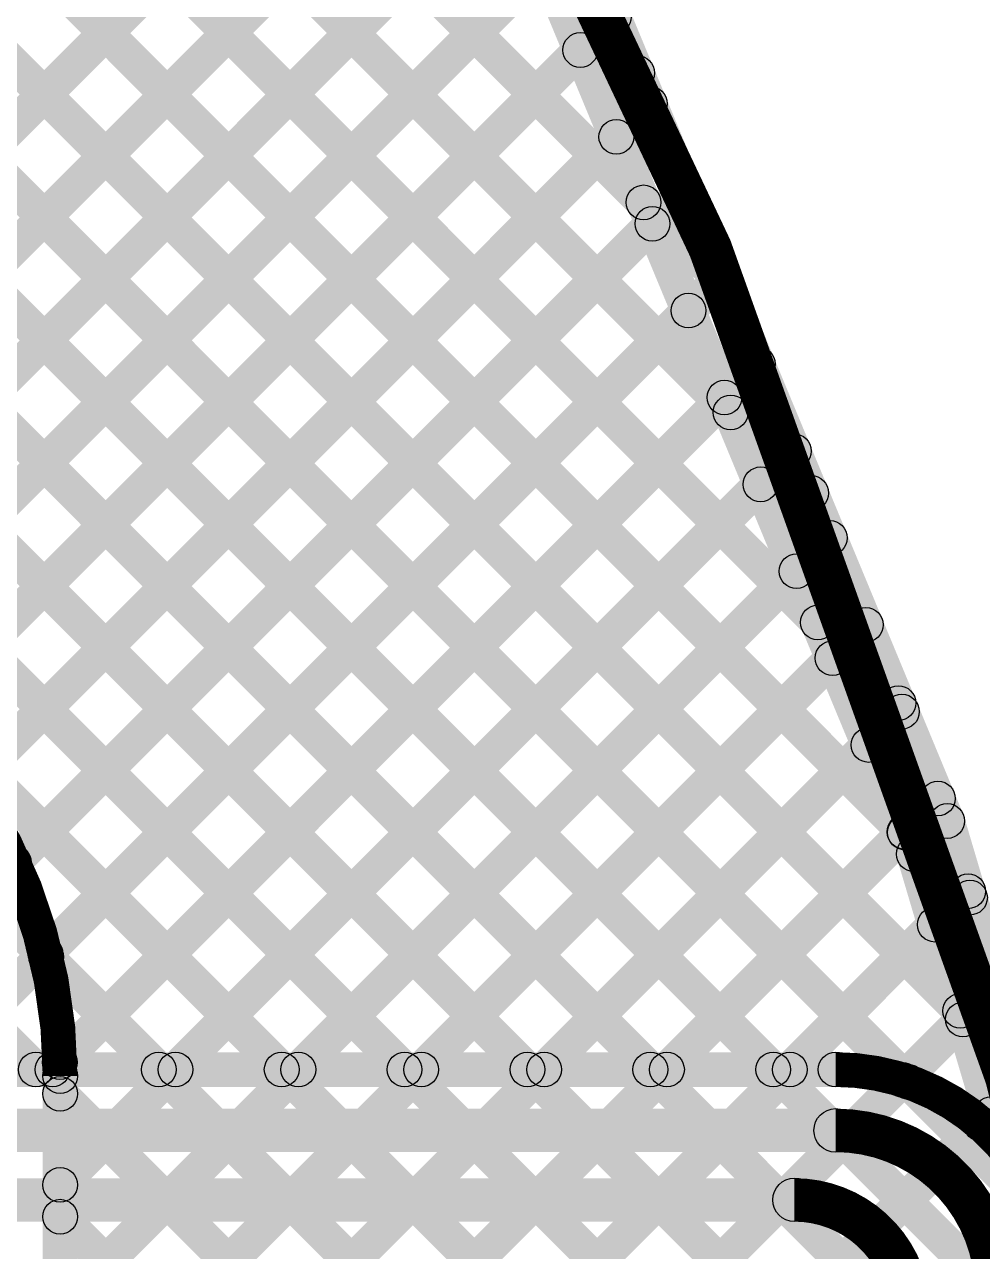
# Model space of a CAD drawing. Header units: millimetres. Extents: x -2.17 to 2.17, y -2.17 to 2.17.
# Drawn here: x 1.7663 to 1.9868, y 0.5495 to 0.8319 of the extents above; entities that cross this region are included whole.
import ezdxf

# ---------------------------------------------------------------- set-up
doc = ezdxf.new("R2010")
doc.units = ezdxf.units.MM
doc.header["$MEASUREMENT"] = 0
for name, color, linetype in [('BottomLayer', 5, 'Continuous'), ('Mechanical2', 216, 'Continuous'), ('TopLayer', 1, 'Continuous')]:
    doc.layers.add(name, color=color, linetype=linetype)

msp = doc.modelspace()

# ---------------------------------------------------------------- hatches: boundary and pattern name
at = {"layer": 'BottomLayer'}
for points in [[(0.32357, 2.03109), (0.32923, 2.03674), (1.77176, 0.59422), (1.7661, 0.58856)], [(0.35682, 2.02613), (0.36247, 2.03178), (1.80004, 0.59422), (1.79438, 0.58856)], [(0.39006, 2.02117), (0.39572, 2.02682), (1.82833, 0.59422), (1.82267, 0.58856)], [(0.42331, 2.01621), (0.42896, 2.02187), (1.85661, 0.59422), (1.85095, 0.58856)], [(0.45964, 2.00816), (0.4653, 2.01382), (1.88489, 0.59422), (1.87924, 0.58856)], [(0.49722, 1.99886), (0.50288, 2.00452), (1.91318, 0.59422), (1.90752, 0.58856)], [(0.5348, 1.98957), (0.54046, 1.99522), (1.94146, 0.59422), (1.93581, 0.58856)], [(0.57238, 1.98027), (0.57804, 1.98593), (1.97258, 0.59139), (1.96692, 0.58573)], [(0.60996, 1.97097), (0.61562, 1.97663), (1.99868, 0.59357), (1.99302, 0.58792)], [(0.65239, 1.95683), (0.65804, 1.96249), (1.98675, 0.63378), (1.9811, 0.62812)], [(0.69734, 1.94016), (0.703, 1.94582), (1.97027, 0.67855), (1.96461, 0.67289)], [(0.7423, 1.92349), (0.74796, 1.92915), (1.95021, 0.72689), (1.94456, 0.72123)], [(0.78926, 1.90481), (0.79492, 1.91047), (1.93016, 0.77523), (1.9245, 0.76957)], [(0.84093, 1.88143), (0.84659, 1.88708), (1.9101, 0.82357), (1.90445, 0.81791)], [(1.858, 0.92908), (1.86539, 0.93214), (1.98239, 0.65013), (1.975, 0.64706)], [(1.54932, 0.58856), (1.54366, 0.59422), (1.86591, 0.91646), (1.87156, 0.91081)], [(1.5776, 0.58856), (1.57194, 0.59422), (1.8742, 0.89647), (1.87986, 0.89082)], [(1.60589, 0.58856), (1.60023, 0.59422), (1.88249, 0.87648), (1.88815, 0.87083)], [(1.63417, 0.58856), (1.62851, 0.59422), (1.89079, 0.85649), (1.89644, 0.85084)], [(1.66245, 0.58856), (1.6568, 0.59422), (1.89908, 0.8365), (1.90474, 0.83084)], [(1.69074, 0.58856), (1.68508, 0.59422), (1.90737, 0.81651), (1.91303, 0.81085)], [(1.71902, 0.58856), (1.71337, 0.59422), (1.91567, 0.79652), (1.92133, 0.79086)], [(1.74731, 0.58856), (1.74165, 0.59422), (1.92396, 0.77653), (1.92962, 0.77087)], [(1.77559, 0.58856), (1.76993, 0.59422), (1.93226, 0.75654), (1.93791, 0.75088)], [(1.80388, 0.58856), (1.79822, 0.59422), (1.94055, 0.73655), (1.94621, 0.73089)], [(1.83216, 0.58856), (1.8265, 0.59422), (1.94884, 0.71656), (1.9545, 0.7109)], [(1.86044, 0.58856), (1.85479, 0.59422), (1.95714, 0.69657), (1.96279, 0.69091)], [(1.88873, 0.58856), (1.88307, 0.59422), (1.96543, 0.67658), (1.97109, 0.67092)], [(1.91701, 0.58856), (1.91136, 0.59422), (1.97372, 0.65658), (1.97938, 0.65093)], [(1.97486, 0.64746), (1.98253, 0.64973), (2.03353, 0.47775), (2.02586, 0.47547)], [(1.9453, 0.58856), (1.93964, 0.59422), (1.98066, 0.63524), (1.98632, 0.62958)], [(1.97121, 0.58619), (1.96555, 0.59184), (1.98713, 0.61343), (1.99279, 0.60777)], [(0.266, 0.58739), (0.266, 0.59539), (1.953, 0.59539), (1.953, 0.58739)], [(1.98932, 0.57602), (1.98367, 0.58168), (1.9936, 0.59161), (1.99926, 0.58595)], [(0.266, 0.57239), (0.266, 0.58239), (1.953, 0.58239), (1.953, 0.57239)], [(0.307, 0.55639), (0.307, 0.56639), (1.94351, 0.56639), (1.94351, 0.55639)]]:
    msp.add_hatch(color=5, dxfattribs=at).paths.add_polyline_path(points)
h = msp.add_hatch(color=5, dxfattribs=at)
edge = h.paths.add_edge_path()
edge.add_arc((1.90191, 0.83367), 0.004, 0, 360)
h = msp.add_hatch(color=5, dxfattribs=at)
edge = h.paths.add_edge_path()
edge.add_arc((1.90728, 0.82074), 0.004, 0, 360)
h = msp.add_hatch(color=5, dxfattribs=at)
edge = h.paths.add_edge_path()
edge.add_arc((1.9102, 0.81368), 0.004, 0, 360)
h = msp.add_hatch(color=5, dxfattribs=at)
edge = h.paths.add_edge_path()
edge.add_arc((1.9185, 0.79369), 0.004, 0, 360)
h = msp.add_hatch(color=5, dxfattribs=at)
edge = h.paths.add_edge_path()
edge.add_arc((1.92679, 0.7737), 0.004, 0, 360)
h = msp.add_hatch(color=5, dxfattribs=at)
edge = h.paths.add_edge_path()
edge.add_arc((1.92733, 0.7724), 0.004, 0, 360)
h = msp.add_hatch(color=5, dxfattribs=at)
edge = h.paths.add_edge_path()
edge.add_arc((1.93508, 0.75371), 0.004, 0, 360)
h = msp.add_hatch(color=5, dxfattribs=at)
edge = h.paths.add_edge_path()
edge.add_arc((1.94338, 0.73372), 0.004, 0, 360)
h = msp.add_hatch(color=5, dxfattribs=at)
edge = h.paths.add_edge_path()
edge.add_arc((1.94738, 0.72406), 0.004, 0, 360)
h = msp.add_hatch(color=5, dxfattribs=at)
edge = h.paths.add_edge_path()
edge.add_arc((1.95167, 0.71373), 0.004, 0, 360)
h = msp.add_hatch(color=5, dxfattribs=at)
edge = h.paths.add_edge_path()
edge.add_arc((1.95996, 0.69374), 0.004, 0, 360)
h = msp.add_hatch(color=5, dxfattribs=at)
edge = h.paths.add_edge_path()
edge.add_arc((1.96744, 0.67572), 0.004, 0, 360)
h = msp.add_hatch(color=5, dxfattribs=at)
edge = h.paths.add_edge_path()
edge.add_arc((1.96826, 0.67375), 0.004, 0, 360)
h = msp.add_hatch(color=5, dxfattribs=at)
edge = h.paths.add_edge_path()
edge.add_arc((1.97655, 0.65376), 0.004, 0, 360)
h = msp.add_hatch(color=5, dxfattribs=at)
edge = h.paths.add_edge_path()
edge.add_arc((1.97869, 0.64859), 0.004, 0, 360)
h = msp.add_hatch(color=5, dxfattribs=at)
edge = h.paths.add_edge_path()
edge.add_arc((1.97869, 0.64859), 0.004, 0, 360)
h = msp.add_hatch(color=5, dxfattribs=at)
edge = h.paths.add_edge_path()
edge.add_arc((1.98349, 0.63241), 0.004, 0, 360)
h = msp.add_hatch(color=5, dxfattribs=at)
edge = h.paths.add_edge_path()
edge.add_arc((1.98392, 0.63095), 0.004, 0, 360)
h = msp.add_hatch(color=5, dxfattribs=at)
edge = h.paths.add_edge_path()
edge.add_arc((1.98996, 0.6106), 0.004, 0, 360)
h = msp.add_hatch(color=5, dxfattribs=at)
edge = h.paths.add_edge_path()
edge.add_arc((1.76893, 0.59139), 0.004, 0, 360)
h = msp.add_hatch(color=5, dxfattribs=at)
edge = h.paths.add_edge_path()
edge.add_arc((1.77276, 0.59139), 0.004, 0, 360)
h = msp.add_hatch(color=5, dxfattribs=at)
edge = h.paths.add_edge_path()
edge.add_arc((1.79721, 0.59139), 0.004, 0, 360)
h = msp.add_hatch(color=5, dxfattribs=at)
edge = h.paths.add_edge_path()
edge.add_arc((1.80105, 0.59139), 0.004, 0, 360)
h = msp.add_hatch(color=5, dxfattribs=at)
edge = h.paths.add_edge_path()
edge.add_arc((1.8255, 0.59139), 0.004, 0, 360)
h = msp.add_hatch(color=5, dxfattribs=at)
edge = h.paths.add_edge_path()
edge.add_arc((1.82933, 0.59139), 0.004, 0, 360)
h = msp.add_hatch(color=5, dxfattribs=at)
edge = h.paths.add_edge_path()
edge.add_arc((1.85378, 0.59139), 0.004, 0, 360)
h = msp.add_hatch(color=5, dxfattribs=at)
edge = h.paths.add_edge_path()
edge.add_arc((1.85762, 0.59139), 0.004, 0, 360)
h = msp.add_hatch(color=5, dxfattribs=at)
edge = h.paths.add_edge_path()
edge.add_arc((1.88207, 0.59139), 0.004, 0, 360)
h = msp.add_hatch(color=5, dxfattribs=at)
edge = h.paths.add_edge_path()
edge.add_arc((1.8859, 0.59139), 0.004, 0, 360)
h = msp.add_hatch(color=5, dxfattribs=at)
edge = h.paths.add_edge_path()
edge.add_arc((1.91035, 0.59139), 0.004, 0, 360)
h = msp.add_hatch(color=5, dxfattribs=at)
edge = h.paths.add_edge_path()
edge.add_arc((1.91418, 0.59139), 0.004, 0, 360)
h = msp.add_hatch(color=5, dxfattribs=at)
edge = h.paths.add_edge_path()
edge.add_arc((1.93863, 0.59139), 0.004, 0, 360)
h = msp.add_hatch(color=5, dxfattribs=at)
edge = h.paths.add_edge_path()
edge.add_arc((1.94247, 0.59139), 0.004, 0, 360)
h = msp.add_hatch(color=5, dxfattribs=at)
edge = h.paths.add_edge_path()
edge.add_arc((1.953, 0.59139), 0.004, 0, 360)
h = msp.add_hatch(color=5, dxfattribs=at)
edge = h.paths.add_edge_path()
edge.add_arc((1.953, 0.59139), 0.004, 0, 360)
h = msp.add_hatch(color=5, dxfattribs=at)
edge = h.paths.add_edge_path()
edge.add_arc((1.96838, 0.58902), 0.004, 0, 360)
h = msp.add_hatch(color=5, dxfattribs=at)
edge = h.paths.add_edge_path()
edge.add_arc((1.96975, 0.58856), 0.004, 0, 360)
h = msp.add_hatch(color=5, dxfattribs=at)
edge = h.paths.add_edge_path()
edge.add_arc((1.953, 0.57739), 0.005, 0, 360)
h = msp.add_hatch(color=5, dxfattribs=at)
edge = h.paths.add_edge_path()
edge.add_arc((1.953, 0.57739), 0.005, 0, 360)
h = msp.add_hatch(color=5, dxfattribs=at)
edge = h.paths.add_edge_path()
edge.add_arc((1.9865, 0.57885), 0.004, 0, 360)
h = msp.add_hatch(color=5, dxfattribs=at)
edge = h.paths.add_edge_path()
edge.add_arc((1.94351, 0.56139), 0.005, 0, 360)
h = msp.add_hatch(color=5, dxfattribs=at)
edge = h.paths.add_edge_path()
edge.add_arc((1.94351, 0.56139), 0.005, 0, 360)
at = {"layer": 'TopLayer'}
for points in [[(0.75893, 1.90686), (0.76459, 1.91251), (1.93167, 0.74543), (1.92601, 0.73978)], [(0.80952, 1.88455), (0.81518, 1.89021), (1.91161, 0.79377), (1.90596, 0.78812)], [(1.31061, 1.3269), (1.31626, 1.33256), (1.95172, 0.6971), (1.94606, 0.69144)], [(1.45738, 1.15184), (1.46304, 1.15749), (1.97178, 0.64876), (1.96612, 0.6431)], [(1.59392, 0.98702), (1.59957, 0.99268), (1.98453, 0.60772), (1.97887, 0.60206)], [(1.59667, 0.95598), (1.60233, 0.96164), (1.99645, 0.56751), (1.9908, 0.56185)], [(1.85031, 0.92147), (1.85769, 0.92453), (1.97469, 0.64251), (1.96731, 0.63945)], [(1.70033, 0.73957), (1.69467, 0.74523), (1.85824, 0.9088), (1.86389, 0.90314)], [(1.70033, 0.71129), (1.69467, 0.71694), (1.86653, 0.8888), (1.87219, 0.88315)], [(1.71092, 0.69359), (1.70526, 0.69925), (1.87482, 0.86881), (1.88048, 0.86316)], [(1.66881, 0.85556), (1.67447, 0.86122), (2.00838, 0.5273), (2.00272, 0.52165)], [(1.72856, 0.68295), (1.7229, 0.68861), (1.88312, 0.84882), (1.88878, 0.84317)], [(1.74371, 0.66981), (1.73805, 0.67547), (1.89141, 0.82883), (1.89707, 0.82318)], [(1.69248, 0.80361), (1.69813, 0.80926), (2.0203, 0.4871), (2.01464, 0.48144)], [(1.75645, 0.65427), (1.75079, 0.65993), (1.89971, 0.80884), (1.90536, 0.80318)], [(1.76667, 0.63621), (1.76101, 0.64186), (1.908, 0.78885), (1.91366, 0.78319)], [(1.69467, 0.77313), (1.70033, 0.77878), (2.02851, 0.4506), (2.02285, 0.44495)], [(1.77394, 0.6152), (1.76829, 0.62085), (1.91629, 0.76886), (1.92195, 0.7632)], [(1.69467, 0.74484), (1.70033, 0.7505), (2.03444, 0.41639), (2.02878, 0.41073)], [(1.77729, 0.59025), (1.77163, 0.59591), (1.92459, 0.74887), (1.93024, 0.74321)], [(1.77733, 0.56201), (1.77167, 0.56767), (1.93288, 0.72888), (1.93854, 0.72322)], [(1.69467, 0.71656), (1.70033, 0.72222), (2.04037, 0.38217), (2.03472, 0.37651)], [(1.77733, 0.53373), (1.77167, 0.53939), (1.94117, 0.70889), (1.94683, 0.70323)], [(1.77733, 0.50545), (1.77167, 0.5111), (1.94947, 0.6889), (1.95512, 0.68324)], [(1.78433, 0.48417), (1.77868, 0.48982), (1.95776, 0.66891), (1.96342, 0.66325)], [(1.8005, 0.47205), (1.79485, 0.47771), (1.96605, 0.64892), (1.97171, 0.64326)], [(1.96717, 0.63984), (1.97483, 0.64212), (2.02583, 0.47014), (2.01817, 0.46786)], [(1.81405, 0.45731), (1.80839, 0.46297), (1.97299, 0.62757), (1.97865, 0.62191)], [(1.76846, 0.61449), (1.77411, 0.62015), (2.0463, 0.34795), (2.04065, 0.3423)], [(1.8249, 0.43988), (1.81924, 0.44553), (1.97946, 0.60575), (1.98511, 0.60009)], [(1.7785, 0.49439), (1.7705, 0.49439), (1.7705, 0.58988), (1.7785, 0.58988)], [(1.77167, 0.58299), (1.77733, 0.58865), (2.05224, 0.31374), (2.04658, 0.30808)], [(1.83265, 0.41935), (1.827, 0.42501), (1.98593, 0.58394), (1.99158, 0.57828)], [(1.83628, 0.39469), (1.83062, 0.40034), (1.9924, 0.56212), (1.99805, 0.55646)], [(1.77167, 0.55471), (1.77733, 0.56036), (2.05761, 0.28008), (2.05195, 0.27442)]]:
    msp.add_hatch(color=1, dxfattribs=at).paths.add_polyline_path(points)
h = msp.add_hatch(color=1, dxfattribs=at)
edge = h.paths.add_edge_path()
edge.add_arc((1.89424, 0.826), 0.004, 0, 360)
h = msp.add_hatch(color=1, dxfattribs=at)
edge = h.paths.add_edge_path()
edge.add_arc((1.90253, 0.80601), 0.004, 0, 360)
h = msp.add_hatch(color=1, dxfattribs=at)
edge = h.paths.add_edge_path()
edge.add_arc((1.90879, 0.79094), 0.004, 0, 360)
h = msp.add_hatch(color=1, dxfattribs=at)
edge = h.paths.add_edge_path()
edge.add_arc((1.91083, 0.78602), 0.004, 0, 360)
h = msp.add_hatch(color=1, dxfattribs=at)
edge = h.paths.add_edge_path()
edge.add_arc((1.91912, 0.76603), 0.004, 0, 360)
h = msp.add_hatch(color=1, dxfattribs=at)
edge = h.paths.add_edge_path()
edge.add_arc((1.92741, 0.74604), 0.004, 0, 360)
h = msp.add_hatch(color=1, dxfattribs=at)
edge = h.paths.add_edge_path()
edge.add_arc((1.92884, 0.74261), 0.004, 0, 360)
h = msp.add_hatch(color=1, dxfattribs=at)
edge = h.paths.add_edge_path()
edge.add_arc((1.93571, 0.72605), 0.004, 0, 360)
h = msp.add_hatch(color=1, dxfattribs=at)
edge = h.paths.add_edge_path()
edge.add_arc((1.944, 0.70606), 0.004, 0, 360)
h = msp.add_hatch(color=1, dxfattribs=at)
edge = h.paths.add_edge_path()
edge.add_arc((1.94889, 0.69427), 0.004, 0, 360)
h = msp.add_hatch(color=1, dxfattribs=at)
edge = h.paths.add_edge_path()
edge.add_arc((1.95229, 0.68607), 0.004, 0, 360)
h = msp.add_hatch(color=1, dxfattribs=at)
edge = h.paths.add_edge_path()
edge.add_arc((1.96059, 0.66608), 0.004, 0, 360)
h = msp.add_hatch(color=1, dxfattribs=at)
edge = h.paths.add_edge_path()
edge.add_arc((1.96888, 0.64609), 0.004, 0, 360)
h = msp.add_hatch(color=1, dxfattribs=at)
edge = h.paths.add_edge_path()
edge.add_arc((1.96895, 0.64593), 0.004, 0, 360)
h = msp.add_hatch(color=1, dxfattribs=at)
edge = h.paths.add_edge_path()
edge.add_arc((1.971, 0.64098), 0.004, 0, 360)
h = msp.add_hatch(color=1, dxfattribs=at)
edge = h.paths.add_edge_path()
edge.add_arc((1.971, 0.64098), 0.004, 0, 360)
h = msp.add_hatch(color=1, dxfattribs=at)
edge = h.paths.add_edge_path()
edge.add_arc((1.76384, 0.63904), 0.004, 0, 360)
h = msp.add_hatch(color=1, dxfattribs=at)
edge = h.paths.add_edge_path()
edge.add_arc((1.97582, 0.62474), 0.004, 0, 360)
h = msp.add_hatch(color=1, dxfattribs=at)
edge = h.paths.add_edge_path()
edge.add_arc((1.77111, 0.61802), 0.004, 0, 360)
h = msp.add_hatch(color=1, dxfattribs=at)
edge = h.paths.add_edge_path()
edge.add_arc((1.77128, 0.61732), 0.004, 0, 360)
h = msp.add_hatch(color=1, dxfattribs=at)
edge = h.paths.add_edge_path()
edge.add_arc((1.9817, 0.60489), 0.004, 0, 360)
h = msp.add_hatch(color=1, dxfattribs=at)
edge = h.paths.add_edge_path()
edge.add_arc((1.98229, 0.60292), 0.004, 0, 360)
h = msp.add_hatch(color=1, dxfattribs=at)
edge = h.paths.add_edge_path()
edge.add_arc((1.77446, 0.59308), 0.004, 0, 360)
h = msp.add_hatch(color=1, dxfattribs=at)
edge = h.paths.add_edge_path()
edge.add_arc((1.7745, 0.58988), 0.004, 0, 360)
h = msp.add_hatch(color=1, dxfattribs=at)
edge = h.paths.add_edge_path()
edge.add_arc((1.7745, 0.58988), 0.004, 0, 360)
h = msp.add_hatch(color=1, dxfattribs=at)
edge = h.paths.add_edge_path()
edge.add_arc((1.7745, 0.58582), 0.004, 0, 360)
h = msp.add_hatch(color=1, dxfattribs=at)
edge = h.paths.add_edge_path()
edge.add_arc((1.98876, 0.58111), 0.004, 0, 360)
h = msp.add_hatch(color=1, dxfattribs=at)
edge = h.paths.add_edge_path()
edge.add_arc((1.7745, 0.56484), 0.004, 0, 360)
h = msp.add_hatch(color=1, dxfattribs=at)
edge = h.paths.add_edge_path()
edge.add_arc((1.7745, 0.55753), 0.004, 0, 360)

# ---------------------------------------------------------------- linework, layer by layer
at = {"layer": 'BottomLayer'}
for points, const_width in [([(1.953, 0.59139, -0.414214), (2.004, 0.54039)], 0.008), ([(1.953, 0.57739, -0.414214), (1.99, 0.54039)], 0.01), ([(1.94351, 0.56139, -0.414214), (1.97, 0.5349)], 0.01)]:
    msp.add_lwpolyline(points, format="xyb", dxfattribs=dict(at, const_width=const_width))
for centre, radius in [((1.90191, 0.83367), 0.004), ((1.90728, 0.82074), 0.004), ((1.9102, 0.81368), 0.004), ((1.9185, 0.79369), 0.004), ((1.92679, 0.7737), 0.004), ((1.92733, 0.7724), 0.004), ((1.93508, 0.75371), 0.004), ((1.94338, 0.73372), 0.004), ((1.94738, 0.72406), 0.004), ((1.95167, 0.71373), 0.004), ((1.95996, 0.69374), 0.004), ((1.96744, 0.67572), 0.004), ((1.96826, 0.67375), 0.004), ((1.97655, 0.65376), 0.004), ((1.97869, 0.64859), 0.004), ((1.97869, 0.64859), 0.004), ((1.98349, 0.63241), 0.004), ((1.98392, 0.63095), 0.004), ((1.98996, 0.6106), 0.004), ((1.76893, 0.59139), 0.004), ((1.77276, 0.59139), 0.004), ((1.79721, 0.59139), 0.004), ((1.80105, 0.59139), 0.004), ((1.8255, 0.59139), 0.004), ((1.82933, 0.59139), 0.004), ((1.85378, 0.59139), 0.004), ((1.85762, 0.59139), 0.004), ((1.88207, 0.59139), 0.004), ((1.8859, 0.59139), 0.004), ((1.91035, 0.59139), 0.004), ((1.91418, 0.59139), 0.004), ((1.93863, 0.59139), 0.004), ((1.94247, 0.59139), 0.004), ((1.953, 0.59139), 0.004), ((1.953, 0.59139), 0.004), ((1.96838, 0.58902), 0.004), ((1.96975, 0.58856), 0.004), ((1.953, 0.57739), 0.005), ((1.953, 0.57739), 0.005), ((1.9865, 0.57885), 0.004), ((1.94351, 0.56139), 0.005), ((1.94351, 0.56139), 0.005)]:
    msp.add_circle(centre, radius, dxfattribs=at)
at = {"layer": 'Mechanical2', "const_width": 0.01}
for points in [[(2.16535, 0.001, 1), (-2.16535, 0.001, 1)], [(2.08135, -0.01, 1), (-2.04935, -0.01, 1)], [(1.84055, 0.001, 1), (-1.84055, 0.001, 1)]]:
    msp.add_lwpolyline(points, format="xyb", close=True, dxfattribs=at)
at = {"layer": 'TopLayer', "const_width": 0.008}
msp.add_lwpolyline([(1.69727, 0.70108, -0.313211), (1.7745, 0.58988)], format="xyb", dxfattribs=at)
at = {"layer": 'TopLayer'}
for centre in [(1.89424, 0.826), (1.90253, 0.80601), (1.90879, 0.79094), (1.91083, 0.78602), (1.91912, 0.76603), (1.92741, 0.74604), (1.92884, 0.74261), (1.93571, 0.72605), (1.944, 0.70606), (1.94889, 0.69427), (1.95229, 0.68607), (1.96059, 0.66608), (1.96888, 0.64609), (1.96895, 0.64593), (1.971, 0.64098), (1.971, 0.64098), (1.76384, 0.63904), (1.97582, 0.62474), (1.77111, 0.61802), (1.77128, 0.61732), (1.9817, 0.60489), (1.98229, 0.60292), (1.77446, 0.59308), (1.7745, 0.58988), (1.7745, 0.58988), (1.7745, 0.58582), (1.98876, 0.58111), (1.7745, 0.56484), (1.7745, 0.55753)]:
    msp.add_circle(centre, 0.004, dxfattribs=at)

doc.saveas('drawing.dxf')
